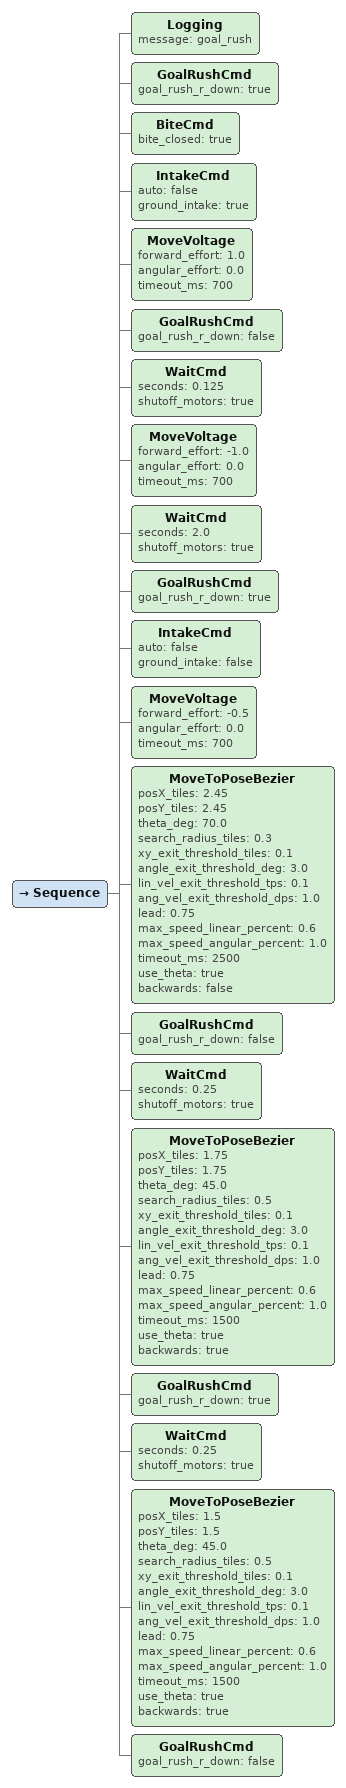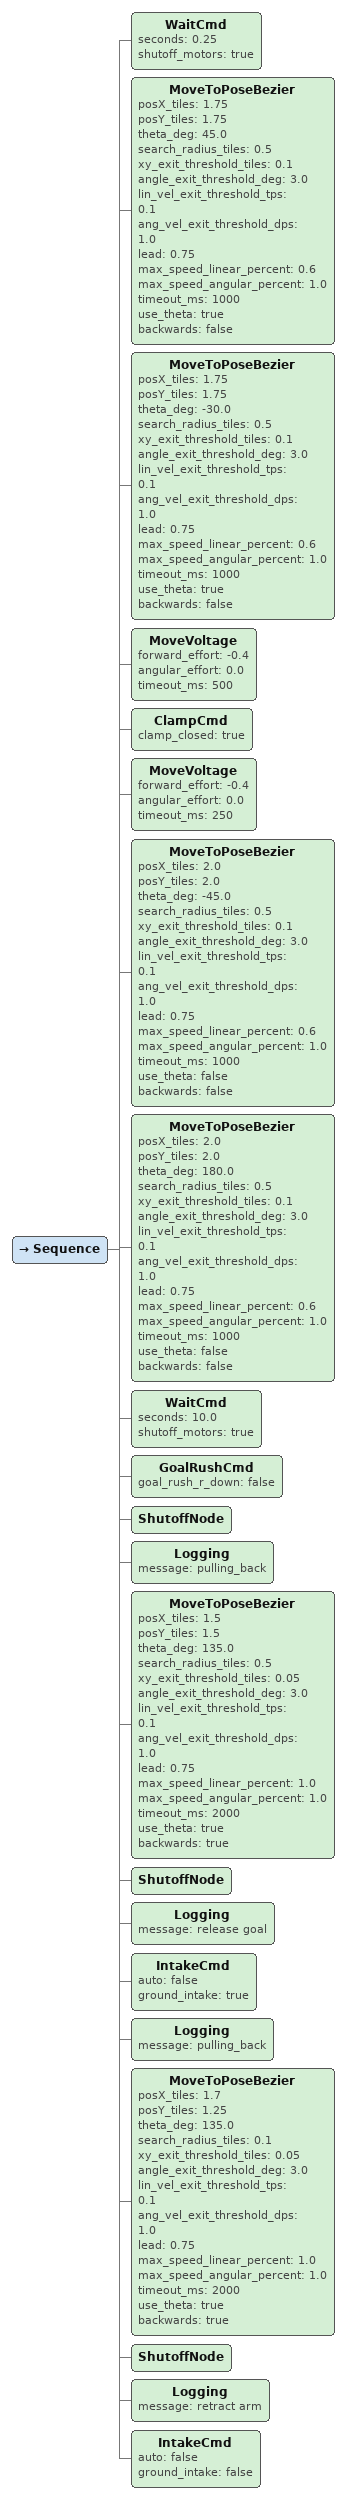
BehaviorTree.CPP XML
<Sequence>
  <Logging message="goal_rush"/>
  <GoalRushCmd goal_rush_r_down="true"/>
  <BiteCmd bite_closed="true"/>
  <IntakeCmd auto="false" ground_intake="true"/>
  <MoveVoltage forward_effort="1.0" angular_effort="0.0" timeout_ms="700"/>
  <GoalRushCmd goal_rush_r_down="false"/>
  <WaitCmd seconds="0.125" shutoff_motors="true"/>
  <MoveVoltage forward_effort="-1.0" angular_effort="0.0" timeout_ms="700"/>
  <WaitCmd seconds="2.0" shutoff_motors="true"/>
  <GoalRushCmd goal_rush_r_down="true"/>
  <IntakeCmd auto="false" ground_intake="false"/>

  <MoveVoltage forward_effort="-0.5" angular_effort="0.0" timeout_ms="700"/>

  <MoveToPoseBezier posX_tiles="2.45" posY_tiles="2.45" theta_deg="70.0" search_radius_tiles="0.3" xy_exit_threshold_tiles="0.1" angle_exit_threshold_deg="3.0" lin_vel_exit_threshold_tps="0.1" ang_vel_exit_threshold_dps="1.0" lead="0.75" max_speed_linear_percent="0.6" max_speed_angular_percent="1.0" timeout_ms="2500" use_theta="true" backwards="false"/>

  <GoalRushCmd goal_rush_r_down="false"/>
  <WaitCmd seconds="0.25" shutoff_motors="true"/>

  <MoveToPoseBezier posX_tiles="1.75" posY_tiles="1.75" theta_deg="45.0" search_radius_tiles="0.5" xy_exit_threshold_tiles="0.1" angle_exit_threshold_deg="3.0" lin_vel_exit_threshold_tps="0.1" ang_vel_exit_threshold_dps="1.0" lead="0.75" max_speed_linear_percent="0.6" max_speed_angular_percent="1.0" timeout_ms="1500" use_theta="true" backwards="true"/>

  <GoalRushCmd goal_rush_r_down="true"/>
  <WaitCmd seconds="0.25" shutoff_motors="true"/>

  <MoveToPoseBezier posX_tiles="1.5" posY_tiles="1.5" theta_deg="45.0" search_radius_tiles="0.5" xy_exit_threshold_tiles="0.1" angle_exit_threshold_deg="3.0" lin_vel_exit_threshold_tps="0.1" ang_vel_exit_threshold_dps="1.0" lead="0.75" max_speed_linear_percent="0.6" max_speed_angular_percent="1.0" timeout_ms="1500" use_theta="true" backwards="true"/>

  <GoalRushCmd goal_rush_r_down="false"/>
</Sequence>

<Sequence>
  <WaitCmd seconds="0.25" shutoff_motors="true"/>

  <MoveToPoseBezier posX_tiles="1.75" posY_tiles="1.75" theta_deg="45.0" search_radius_tiles="0.5" xy_exit_threshold_tiles="0.1" angle_exit_threshold_deg="3.0" lin_vel_exit_threshold_tps="0.1" ang_vel_exit_threshold_dps="1.0" lead="0.75" max_speed_linear_percent="0.6" max_speed_angular_percent="1.0" timeout_ms="1000" use_theta="true" backwards="false"/>

  <MoveToPoseBezier posX_tiles="1.75" posY_tiles="1.75" theta_deg="-30.0" search_radius_tiles="0.5" xy_exit_threshold_tiles="0.1" angle_exit_threshold_deg="3.0" lin_vel_exit_threshold_tps="0.1" ang_vel_exit_threshold_dps="1.0" lead="0.75" max_speed_linear_percent="0.6" max_speed_angular_percent="1.0" timeout_ms="1000" use_theta="true" backwards="false"/>

  <MoveVoltage forward_effort="-0.4" angular_effort="0.0" timeout_ms="500"/>
  <ClampCmd clamp_closed="true"/>
  <MoveVoltage forward_effort="-0.4" angular_effort="0.0" timeout_ms="250"/>

  <MoveToPoseBezier posX_tiles="2.0" posY_tiles="2.0" theta_deg="-45.0" search_radius_tiles="0.5" xy_exit_threshold_tiles="0.1" angle_exit_threshold_deg="3.0" lin_vel_exit_threshold_tps="0.1" ang_vel_exit_threshold_dps="1.0" lead="0.75" max_speed_linear_percent="0.6" max_speed_angular_percent="1.0" timeout_ms="1000" use_theta="false" backwards="false"/>

  <MoveToPoseBezier posX_tiles="2.0" posY_tiles="2.0" theta_deg="180.0" search_radius_tiles="0.5" xy_exit_threshold_tiles="0.1" angle_exit_threshold_deg="3.0" lin_vel_exit_threshold_tps="0.1" ang_vel_exit_threshold_dps="1.0" lead="0.75" max_speed_linear_percent="0.6" max_speed_angular_percent="1.0" timeout_ms="1000" use_theta="false" backwards="false"/>

  <WaitCmd seconds="10.0" shutoff_motors="true"/>

  <GoalRushCmd goal_rush_r_down="false"/>
  <ShutoffNode/>

  <Logging message="pulling_back"/>
  <MoveToPoseBezier posX_tiles="1.5" posY_tiles="1.5" theta_deg="135.0" search_radius_tiles="0.5" xy_exit_threshold_tiles="0.05" angle_exit_threshold_deg="3.0" lin_vel_exit_threshold_tps="0.1" ang_vel_exit_threshold_dps="1.0" lead="0.75" max_speed_linear_percent="1.0" max_speed_angular_percent="1.0" timeout_ms="2000" use_theta="true" backwards="true"/>
  <ShutoffNode/>

  <!-- Release goal -->
  <Logging message="release goal"/>
  <IntakeCmd auto="false" ground_intake="true"/>
  <Logging message="pulling_back"/>

  <!-- Pull back a little to clear goal from arm -->
  <MoveToPoseBezier posX_tiles="1.7" posY_tiles="1.25" theta_deg="135.0" search_radius_tiles="0.1" xy_exit_threshold_tiles="0.05" angle_exit_threshold_deg="3.0" lin_vel_exit_threshold_tps="0.1" ang_vel_exit_threshold_dps="1.0" lead="0.75" max_speed_linear_percent="1.0" max_speed_angular_percent="1.0" timeout_ms="2000" use_theta="true" backwards="true"/>
  <ShutoffNode/>
  <!-- Release goal -->
  <Logging message="retract arm"/>
  <IntakeCmd auto="false" ground_intake="false"/>
</Sequence>
